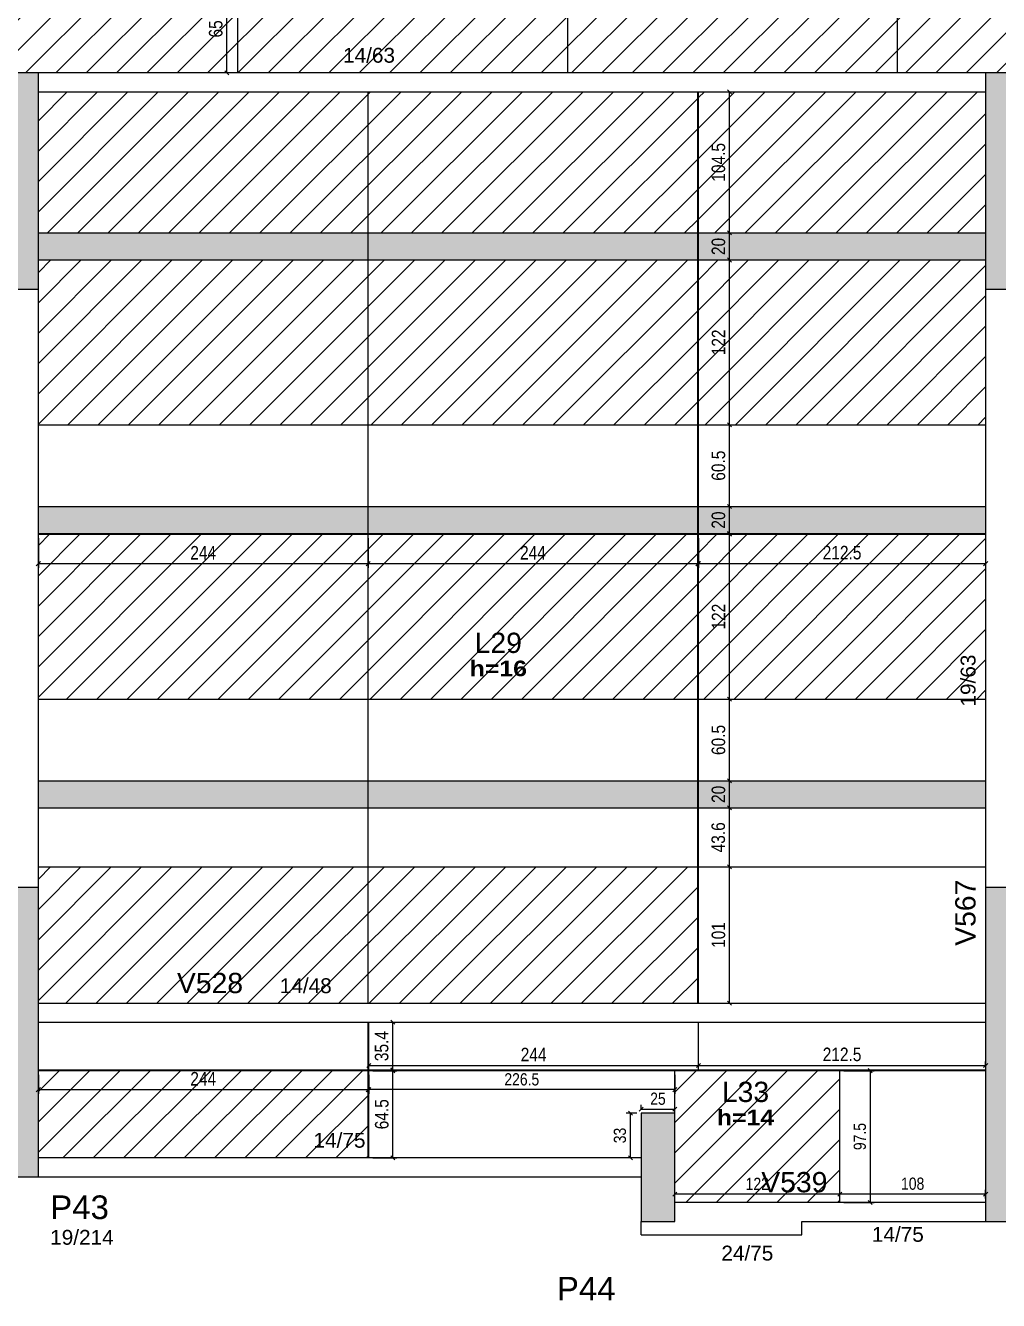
# Model space of a CAD drawing. Extents: x 4150 to 8661, y -614 to 3008.
# Drawn here: x 5490 to 6210, y 316 to 1260 of the extents above; entities that cross this region are included whole.
import ezdxf

# ---------------------------------------------------------------- set-up
doc = ezdxf.new("R2010")
doc.units = 0
doc.header["$PDMODE"] = 34
for name, color, linetype in [('COTA', 241, 'Continuous'), ('MTH-DIM-PILAR', 3, 'Continuous'), ('MTH-DIM-VIGA', 3, 'Continuous'), ('MTH-FACE-VIGA', 7, 'Continuous'), ('MTH-PILAR-SEGUE', 5, 'Continuous'), ('MTH-SOMBRA25', 253, 'Continuous'), ('MTH-TIT1-PILAR', 5, 'Continuous'), ('MTH-TIT1-VIGA', 5, 'Continuous'), ('MTH-TXT-NEGRITO', 5, 'Continuous'), ('Painéis', 200, 'Continuous')]:
    doc.layers.add(name, color=color, linetype=linetype)
doc.layers.add('Hachura', color=251, linetype='Continuous', lineweight=9)
doc.styles.add('COTA TECNICA', font='techl___.ttf', dxfattribs={"height": 10})
doc.styles.add('COTA TECNICA-50', font='techl___.ttf', dxfattribs={"height": 9})
doc.styles.add('TQS_ARIAL', font='arial.ttf')
doc.styles.add('TQS_ARIAL_BLACK', font='ariblk.ttf')
doc.dimstyles.new('COTA PAINEL-50', dxfattribs={"dimtxt": 9, "dimasz": 3, "dimexe": 3, "dimexo": 3, "dimgap": 3, "dimtad": 1, "dimdec": 1, "dimzin": 12, "dimdsep": 46, "dimtxsty": 'COTA TECNICA-50', "dimblk1": 'OBLIQUE', "dimblk2": 'OBLIQUE', "dimsah": 1, "dimcen": 0.9, "dimclrd": 4, "dimclre": 4, "dimclrt": 240, "dimadec": 1, "dimazin": 3, "dimtfac": 1, "dimtdec": 1, "dimtmove": 0, "dimatfit": 3, "dimfxl": 1, "dimtolj": 1, "dimtzin": 12, "dimarcsym": 0})
doc.dimstyles.new('PAINEL', dxfattribs={"dimtxt": 10, "dimasz": 3, "dimexe": 3, "dimexo": 3, "dimgap": 3, "dimtad": 1, "dimdec": 1, "dimzin": 12, "dimdsep": 46, "dimtxsty": 'COTA TECNICA', "dimblk1": 'OBLIQUE', "dimblk2": 'OBLIQUE', "dimsah": 1, "dimcen": 0.9, "dimclrd": 4, "dimclre": 4, "dimclrt": 240, "dimadec": 1, "dimazin": 3, "dimtfac": 1, "dimtdec": 1, "dimtmove": 0, "dimatfit": 3, "dimfxl": 1, "dimtolj": 1, "dimtzin": 12, "dimarcsym": 0})

# ---------------------------------------------------------------- blocks, each defined once
blk = doc.blocks.new('_Oblique')
at = {"color": 0, "linetype": 'ByBlock', "lineweight": -2}
blk.add_line((-0.5, -0.5), (0.5, 0.5), dxfattribs=at)
blk = doc.blocks.new('*D263')
at = {"layer": 'COTA', "color": 4, "lineweight": -2, "transparency": 16777216}
for p, q in [((5644.39, 1289.78), (5636.3, 1289.78)), ((5639.3, 1224.78), (5639.3, 1289.78)), ((5644.39, 1224.78), (5636.3, 1224.78))]:
    blk.add_line(p, q, dxfattribs=at)
at = {"layer": 'Defpoints', "color": 0, "transparency": 16777216}
for p in [(5639.3, 1289.78), (5647.39, 1289.78), (5647.39, 1224.78)]:
    blk.add_point(p, dxfattribs=at)
at = {"layer": 'COTA', "color": 4, "lineweight": -2, "transparency": 16777216, "xscale": 3, "yscale": 3, "zscale": 3}
for p, rotation in [((5639.3, 1289.78), 90), ((5639.3, 1224.78), 270)]:
    blk.add_blockref('_Oblique', p, dxfattribs=dict(at, rotation=rotation))
at = {"layer": 'COTA', "color": 240, "transparency": 16777216, "insert": (5631.19, 1257.28), "char_height": 10, "attachment_point": 5, "rotation": 90, "style": 'COTA TECNICA'}
blk.add_mtext('\\A1;65', dxfattribs=at)
blk = doc.blocks.new('*D358')
at = {"layer": 'COTA', "color": 4, "lineweight": -2, "transparency": 16777216}
for p, q in [((5499.89, 880.28), (5499.89, 858.53)), ((5743.89, 880.28), (5743.89, 858.53)), ((5499.89, 861.53), (5743.89, 861.53))]:
    blk.add_line(p, q, dxfattribs=at)
at = {"layer": 'Defpoints', "color": 0, "transparency": 16777216}
for p in [(5499.89, 883.28), (5743.89, 883.28), (5743.89, 861.53)]:
    blk.add_point(p, dxfattribs=at)
at = {"layer": 'COTA', "color": 4, "lineweight": -2, "transparency": 16777216, "xscale": 3, "yscale": 3, "zscale": 3, "rotation": 180}
blk.add_blockref('_Oblique', (5499.89, 861.53), dxfattribs=at)
at = {"layer": 'COTA', "color": 4, "lineweight": -2, "transparency": 16777216, "xscale": 3, "yscale": 3, "zscale": 3}
blk.add_blockref('_Oblique', (5743.89, 861.53), dxfattribs=at)
at = {"layer": 'COTA', "color": 240, "transparency": 16777216, "insert": (5621.89, 869.6), "char_height": 10, "attachment_point": 5, "style": 'COTA TECNICA'}
blk.add_mtext('\\A1;244', dxfattribs=at)
blk = doc.blocks.new('*D359')
at = {"layer": 'COTA', "color": 4, "lineweight": -2, "transparency": 16777216}
for p, q in [((5743.89, 880.28), (5743.89, 858.53)), ((5987.89, 880.28), (5987.89, 858.53)), ((5743.89, 861.53), (5987.89, 861.53))]:
    blk.add_line(p, q, dxfattribs=at)
at = {"layer": 'Defpoints', "color": 0, "transparency": 16777216}
for p in [(5743.89, 883.28), (5987.89, 883.28), (5987.89, 861.53)]:
    blk.add_point(p, dxfattribs=at)
at = {"layer": 'COTA', "color": 4, "lineweight": -2, "transparency": 16777216, "xscale": 3, "yscale": 3, "zscale": 3, "rotation": 180}
blk.add_blockref('_Oblique', (5743.89, 861.53), dxfattribs=at)
at = {"layer": 'COTA', "color": 4, "lineweight": -2, "transparency": 16777216, "xscale": 3, "yscale": 3, "zscale": 3}
blk.add_blockref('_Oblique', (5987.89, 861.53), dxfattribs=at)
at = {"layer": 'COTA', "color": 240, "transparency": 16777216, "insert": (5865.89, 869.6), "char_height": 10, "attachment_point": 5, "style": 'COTA TECNICA'}
blk.add_mtext('\\A1;244', dxfattribs=at)
blk = doc.blocks.new('*D360')
at = {"layer": 'COTA', "color": 4, "lineweight": -2, "transparency": 16777216}
for p, q in [((5988.39, 880.28), (5988.39, 858.53)), ((6200.89, 880.28), (6200.89, 858.53)), ((5988.39, 861.53), (6200.89, 861.53))]:
    blk.add_line(p, q, dxfattribs=at)
at = {"layer": 'Defpoints', "color": 0, "transparency": 16777216}
for p in [(5988.39, 883.28), (6200.89, 883.28), (6200.89, 861.53)]:
    blk.add_point(p, dxfattribs=at)
at = {"layer": 'COTA', "color": 4, "lineweight": -2, "transparency": 16777216, "xscale": 3, "yscale": 3, "zscale": 3, "rotation": 180}
blk.add_blockref('_Oblique', (5988.39, 861.53), dxfattribs=at)
at = {"layer": 'COTA', "color": 4, "lineweight": -2, "transparency": 16777216, "xscale": 3, "yscale": 3, "zscale": 3}
blk.add_blockref('_Oblique', (6200.89, 861.53), dxfattribs=at)
at = {"layer": 'COTA', "color": 240, "transparency": 16777216, "insert": (6094.64, 869.64), "char_height": 10, "attachment_point": 5, "style": 'COTA TECNICA'}
blk.add_mtext('\\A1;212.5', dxfattribs=at)
blk = doc.blocks.new('*D361')
at = {"layer": 'COTA', "color": 4, "lineweight": -2, "transparency": 16777216}
for p, q in [((5991.39, 637.18), (6014.29, 637.18)), ((6011.29, 536.18), (6011.29, 637.18)), ((5991.39, 536.18), (6014.29, 536.18))]:
    blk.add_line(p, q, dxfattribs=at)
at = {"layer": 'Defpoints', "color": 0, "transparency": 16777216}
for p in [(5988.39, 637.18), (6011.29, 637.18), (5988.39, 536.18)]:
    blk.add_point(p, dxfattribs=at)
at = {"layer": 'COTA', "color": 4, "lineweight": -2, "transparency": 16777216, "xscale": 3, "yscale": 3, "zscale": 3}
for p, rotation in [((6011.29, 637.18), 90), ((6011.29, 536.18), 270)]:
    blk.add_blockref('_Oblique', p, dxfattribs=dict(at, rotation=rotation))
at = {"layer": 'COTA', "color": 240, "transparency": 16777216, "insert": (6003.18, 586.68), "char_height": 10, "attachment_point": 5, "rotation": 90, "style": 'COTA TECNICA'}
blk.add_mtext('\\A1;101', dxfattribs=at)
blk = doc.blocks.new('*D362')
at = {"layer": 'COTA', "color": 4, "lineweight": -2, "transparency": 16777216}
for p, q in [((5991.39, 680.78), (6014.29, 680.78)), ((6011.29, 637.18), (6011.29, 680.78)), ((5991.39, 637.18), (6014.29, 637.18))]:
    blk.add_line(p, q, dxfattribs=at)
at = {"layer": 'Defpoints', "color": 0, "transparency": 16777216}
for p in [(5988.39, 680.78), (6011.29, 680.78), (5988.39, 637.18)]:
    blk.add_point(p, dxfattribs=at)
at = {"layer": 'COTA', "color": 4, "lineweight": -2, "transparency": 16777216, "xscale": 3, "yscale": 3, "zscale": 3}
for p, rotation in [((6011.29, 680.78), 90), ((6011.29, 637.18), 270)]:
    blk.add_blockref('_Oblique', p, dxfattribs=dict(at, rotation=rotation))
at = {"layer": 'COTA', "color": 240, "transparency": 16777216, "insert": (6003.07, 658.98), "char_height": 10, "attachment_point": 5, "rotation": 90, "style": 'COTA TECNICA'}
blk.add_mtext('\\A1;43.6', dxfattribs=at)
blk = doc.blocks.new('*D363')
at = {"layer": 'COTA', "color": 4, "lineweight": -2, "transparency": 16777216}
for p, q in [((5991.39, 700.78), (6014.29, 700.78)), ((6011.29, 680.78), (6011.29, 700.78)), ((5991.39, 680.78), (6014.29, 680.78))]:
    blk.add_line(p, q, dxfattribs=at)
at = {"layer": 'Defpoints', "color": 0, "transparency": 16777216}
for p in [(5988.39, 700.78), (6011.29, 700.78), (5988.39, 680.78)]:
    blk.add_point(p, dxfattribs=at)
at = {"layer": 'COTA', "color": 4, "lineweight": -2, "transparency": 16777216, "xscale": 3, "yscale": 3, "zscale": 3}
for p, rotation in [((6011.29, 700.78), 90), ((6011.29, 680.78), 270)]:
    blk.add_blockref('_Oblique', p, dxfattribs=dict(at, rotation=rotation))
at = {"layer": 'COTA', "color": 240, "transparency": 16777216, "insert": (6003.18, 690.78), "char_height": 10, "attachment_point": 5, "rotation": 90, "style": 'COTA TECNICA'}
blk.add_mtext('\\A1;20', dxfattribs=at)
blk = doc.blocks.new('*D364')
at = {"layer": 'COTA', "color": 4, "lineweight": -2, "transparency": 16777216}
for p, q in [((5991.39, 761.28), (6014.29, 761.28)), ((6011.29, 700.78), (6011.29, 761.28)), ((5991.39, 700.78), (6014.29, 700.78))]:
    blk.add_line(p, q, dxfattribs=at)
at = {"layer": 'Defpoints', "color": 0, "transparency": 16777216}
for p in [(5988.39, 761.28), (6011.29, 761.28), (5988.39, 700.78)]:
    blk.add_point(p, dxfattribs=at)
at = {"layer": 'COTA', "color": 4, "lineweight": -2, "transparency": 16777216, "xscale": 3, "yscale": 3, "zscale": 3}
for p, rotation in [((6011.29, 761.28), 90), ((6011.29, 700.78), 270)]:
    blk.add_blockref('_Oblique', p, dxfattribs=dict(at, rotation=rotation))
at = {"layer": 'COTA', "color": 240, "transparency": 16777216, "insert": (6003.18, 731.03), "char_height": 10, "attachment_point": 5, "rotation": 90, "style": 'COTA TECNICA'}
blk.add_mtext('\\A1;60.5', dxfattribs=at)
blk = doc.blocks.new('*D365')
at = {"layer": 'COTA', "color": 4, "lineweight": -2, "transparency": 16777216}
for p, q in [((5991.39, 883.28), (6014.29, 883.28)), ((6011.29, 761.28), (6011.29, 883.28)), ((5991.39, 761.28), (6014.29, 761.28))]:
    blk.add_line(p, q, dxfattribs=at)
at = {"layer": 'Defpoints', "color": 0, "transparency": 16777216}
for p in [(5988.39, 883.28), (6011.29, 883.28), (5988.39, 761.28)]:
    blk.add_point(p, dxfattribs=at)
at = {"layer": 'COTA', "color": 4, "lineweight": -2, "transparency": 16777216, "xscale": 3, "yscale": 3, "zscale": 3}
for p, rotation in [((6011.29, 883.28), 90), ((6011.29, 761.28), 270)]:
    blk.add_blockref('_Oblique', p, dxfattribs=dict(at, rotation=rotation))
at = {"layer": 'COTA', "color": 240, "transparency": 16777216, "insert": (6003.23, 822.28), "char_height": 10, "attachment_point": 5, "rotation": 90, "style": 'COTA TECNICA'}
blk.add_mtext('\\A1;122', dxfattribs=at)
blk = doc.blocks.new('*D366')
at = {"layer": 'COTA', "color": 4, "lineweight": -2, "transparency": 16777216}
for p, q in [((5991.39, 903.78), (6014.29, 903.78)), ((6011.29, 883.78), (6011.29, 903.78)), ((5991.39, 883.78), (6014.29, 883.78))]:
    blk.add_line(p, q, dxfattribs=at)
at = {"layer": 'Defpoints', "color": 0, "transparency": 16777216}
for p in [(5988.39, 903.78), (6011.29, 903.78), (5988.39, 883.78)]:
    blk.add_point(p, dxfattribs=at)
at = {"layer": 'COTA', "color": 4, "lineweight": -2, "transparency": 16777216, "xscale": 3, "yscale": 3, "zscale": 3}
for p, rotation in [((6011.29, 903.78), 90), ((6011.29, 883.78), 270)]:
    blk.add_blockref('_Oblique', p, dxfattribs=dict(at, rotation=rotation))
at = {"layer": 'COTA', "color": 240, "transparency": 16777216, "insert": (6003.18, 893.78), "char_height": 10, "attachment_point": 5, "rotation": 90, "style": 'COTA TECNICA'}
blk.add_mtext('\\A1;20', dxfattribs=at)
blk = doc.blocks.new('*D367')
at = {"layer": 'COTA', "color": 4, "lineweight": -2, "transparency": 16777216}
for p, q in [((6011.29, 903.78), (6011.29, 964.28)), ((5991.39, 903.78), (6014.29, 903.78))]:
    blk.add_line(p, q, dxfattribs=at)
at = {"layer": 'Defpoints', "color": 0, "transparency": 16777216}
for p in [(6011.29, 964.28), (6011.29, 964.28), (5988.39, 903.78)]:
    blk.add_point(p, dxfattribs=at)
at = {"layer": 'COTA', "color": 4, "lineweight": -2, "transparency": 16777216, "xscale": 3, "yscale": 3, "zscale": 3}
for p, rotation in [((6011.29, 964.28), 90), ((6011.29, 903.78), 270)]:
    blk.add_blockref('_Oblique', p, dxfattribs=dict(at, rotation=rotation))
at = {"layer": 'COTA', "color": 240, "transparency": 16777216, "insert": (6003.18, 934.03), "char_height": 10, "attachment_point": 5, "rotation": 90, "style": 'COTA TECNICA'}
blk.add_mtext('\\A1;60.5', dxfattribs=at)
blk = doc.blocks.new('*D368')
at = {"layer": 'COTA', "color": 4, "lineweight": -2, "transparency": 16777216}
blk.add_line((6011.29, 964.28), (6011.29, 1086.28), dxfattribs=at)
at = {"layer": 'Defpoints', "color": 0, "transparency": 16777216}
for p in [(6011.29, 1086.28), (6011.29, 1086.28), (6011.29, 964.28)]:
    blk.add_point(p, dxfattribs=at)
at = {"layer": 'COTA', "color": 4, "lineweight": -2, "transparency": 16777216, "xscale": 3, "yscale": 3, "zscale": 3}
for p, rotation in [((6011.29, 1086.28), 90), ((6011.29, 964.28), 270)]:
    blk.add_blockref('_Oblique', p, dxfattribs=dict(at, rotation=rotation))
at = {"layer": 'COTA', "color": 240, "transparency": 16777216, "insert": (6003.23, 1025.28), "char_height": 10, "attachment_point": 5, "rotation": 90, "style": 'COTA TECNICA'}
blk.add_mtext('\\A1;122', dxfattribs=at)
blk = doc.blocks.new('*D369')
at = {"layer": 'COTA', "color": 4, "lineweight": -2, "transparency": 16777216}
blk.add_line((6011.29, 1086.28), (6011.29, 1106.28), dxfattribs=at)
at = {"layer": 'Defpoints', "color": 0, "transparency": 16777216}
for p in [(6011.29, 1106.28), (6011.29, 1106.28), (6011.29, 1086.28)]:
    blk.add_point(p, dxfattribs=at)
at = {"layer": 'COTA', "color": 4, "lineweight": -2, "transparency": 16777216, "xscale": 3, "yscale": 3, "zscale": 3}
for p, rotation in [((6011.29, 1106.28), 90), ((6011.29, 1086.28), 270)]:
    blk.add_blockref('_Oblique', p, dxfattribs=dict(at, rotation=rotation))
at = {"layer": 'COTA', "color": 240, "transparency": 16777216, "insert": (6003.18, 1096.28), "char_height": 10, "attachment_point": 5, "rotation": 90, "style": 'COTA TECNICA'}
blk.add_mtext('\\A1;20', dxfattribs=at)
blk = doc.blocks.new('*D370')
at = {"layer": 'COTA', "color": 4, "lineweight": -2, "transparency": 16777216}
blk.add_line((6011.29, 1106.28), (6011.29, 1210.78), dxfattribs=at)
at = {"layer": 'Defpoints', "color": 0, "transparency": 16777216}
for p in [(6011.29, 1210.78), (6011.29, 1210.78), (6011.29, 1106.28)]:
    blk.add_point(p, dxfattribs=at)
at = {"layer": 'COTA', "color": 4, "lineweight": -2, "transparency": 16777216, "xscale": 3, "yscale": 3, "zscale": 3}
for p, rotation in [((6011.29, 1210.78), 90), ((6011.29, 1106.28), 270)]:
    blk.add_blockref('_Oblique', p, dxfattribs=dict(at, rotation=rotation))
at = {"layer": 'COTA', "color": 240, "transparency": 16777216, "insert": (6003.18, 1158.53), "char_height": 10, "attachment_point": 5, "rotation": 90, "style": 'COTA TECNICA'}
blk.add_mtext('\\A1;104.5', dxfattribs=at)
blk = doc.blocks.new('*D372')
at = {"layer": 'COTA', "color": 4, "lineweight": -2, "transparency": 16777216}
for p, q in [((5942.89, 454.78), (5934.98, 454.78)), ((5937.98, 421.78), (5937.98, 454.78)), ((5942.89, 421.78), (5934.98, 421.78))]:
    blk.add_line(p, q, dxfattribs=at)
at = {"layer": 'Defpoints', "color": 0, "transparency": 16777216}
for p in [(5937.98, 454.78), (5945.89, 454.78), (5945.89, 421.78)]:
    blk.add_point(p, dxfattribs=at)
at = {"layer": 'COTA', "color": 4, "lineweight": -2, "transparency": 16777216, "xscale": 3, "yscale": 3, "zscale": 3}
for p, rotation in [((5937.98, 454.78), 90), ((5937.98, 421.78), 270)]:
    blk.add_blockref('_Oblique', p, dxfattribs=dict(at, rotation=rotation))
at = {"layer": 'COTA', "color": 240, "transparency": 16777216, "insert": (5930.29, 438.28), "char_height": 9, "attachment_point": 5, "rotation": 90, "style": 'COTA TECNICA-50'}
blk.add_mtext('\\A1;33', dxfattribs=at)
blk = doc.blocks.new('*D373')
at = {"layer": 'COTA', "color": 4, "lineweight": -2, "transparency": 16777216}
for p, q in [((5945.89, 457.78), (5945.89, 460.89)), ((5945.89, 457.89), (5970.89, 457.89)), ((5970.89, 457.78), (5970.89, 460.89))]:
    blk.add_line(p, q, dxfattribs=at)
at = {"layer": 'Defpoints', "color": 0, "transparency": 16777216}
for p in [(5945.89, 454.78), (5970.89, 457.89), (5970.89, 454.78)]:
    blk.add_point(p, dxfattribs=at)
at = {"layer": 'COTA', "color": 4, "lineweight": -2, "transparency": 16777216, "xscale": 3, "yscale": 3, "zscale": 3, "rotation": 180}
blk.add_blockref('_Oblique', (5945.89, 457.89), dxfattribs=at)
at = {"layer": 'COTA', "color": 4, "lineweight": -2, "transparency": 16777216, "xscale": 3, "yscale": 3, "zscale": 3}
blk.add_blockref('_Oblique', (5970.89, 457.89), dxfattribs=at)
at = {"layer": 'COTA', "color": 240, "transparency": 16777216, "insert": (5958.39, 465.49), "char_height": 9, "attachment_point": 5, "style": 'COTA TECNICA-50'}
blk.add_mtext('\\A1;25', dxfattribs=at)
blk = doc.blocks.new('*D374')
at = {"layer": 'COTA', "color": 4, "lineweight": -2, "transparency": 16777216}
for p, q in [((6092.89, 391.78), (6092.89, 397.98)), ((6200.89, 391.78), (6200.89, 397.98)), ((6200.89, 394.98), (6092.89, 394.98))]:
    blk.add_line(p, q, dxfattribs=at)
at = {"layer": 'Defpoints', "color": 0, "transparency": 16777216}
for p in [(6092.89, 394.98), (6092.89, 388.78), (6200.89, 388.78)]:
    blk.add_point(p, dxfattribs=at)
at = {"layer": 'COTA', "color": 4, "lineweight": -2, "transparency": 16777216, "xscale": 3, "yscale": 3, "zscale": 3, "rotation": 180}
blk.add_blockref('_Oblique', (6092.89, 394.98), dxfattribs=at)
at = {"layer": 'COTA', "color": 4, "lineweight": -2, "transparency": 16777216, "xscale": 3, "yscale": 3, "zscale": 3}
blk.add_blockref('_Oblique', (6200.89, 394.98), dxfattribs=at)
at = {"layer": 'COTA', "color": 240, "transparency": 16777216, "insert": (6146.89, 402.59), "char_height": 9, "attachment_point": 5, "style": 'COTA TECNICA-50'}
blk.add_mtext('\\A1;108', dxfattribs=at)
blk = doc.blocks.new('*D375')
at = {"layer": 'COTA', "color": 4, "lineweight": -2, "transparency": 16777216}
for p, q in [((5970.89, 391.78), (5970.89, 397.98)), ((6092.89, 391.78), (6092.89, 397.98)), ((6092.89, 394.98), (5970.89, 394.98))]:
    blk.add_line(p, q, dxfattribs=at)
at = {"layer": 'Defpoints', "color": 0, "transparency": 16777216}
for p in [(5970.89, 394.98), (5970.89, 388.78), (6092.89, 388.78)]:
    blk.add_point(p, dxfattribs=at)
at = {"layer": 'COTA', "color": 4, "lineweight": -2, "transparency": 16777216, "xscale": 3, "yscale": 3, "zscale": 3, "rotation": 180}
blk.add_blockref('_Oblique', (5970.89, 394.98), dxfattribs=at)
at = {"layer": 'COTA', "color": 4, "lineweight": -2, "transparency": 16777216, "xscale": 3, "yscale": 3, "zscale": 3}
blk.add_blockref('_Oblique', (6092.89, 394.98), dxfattribs=at)
at = {"layer": 'COTA', "color": 240, "transparency": 16777216, "insert": (6031.89, 402.53), "char_height": 9, "attachment_point": 5, "style": 'COTA TECNICA-50'}
blk.add_mtext('\\A1;122', dxfattribs=at)
blk = doc.blocks.new('*D376')
at = {"layer": 'COTA', "color": 4, "lineweight": -2, "transparency": 16777216}
for p, q in [((6095.89, 486.28), (6118.44, 486.28)), ((6115.44, 486.28), (6115.44, 388.78)), ((6095.89, 388.78), (6118.44, 388.78))]:
    blk.add_line(p, q, dxfattribs=at)
at = {"layer": 'Defpoints', "color": 0, "transparency": 16777216}
for p in [(6092.89, 486.28), (6092.89, 388.78), (6115.44, 388.78)]:
    blk.add_point(p, dxfattribs=at)
at = {"layer": 'COTA', "color": 4, "lineweight": -2, "transparency": 16777216, "xscale": 3, "yscale": 3, "zscale": 3}
for p, rotation in [((6115.44, 486.28), 90), ((6115.44, 388.78), 270)]:
    blk.add_blockref('_Oblique', p, dxfattribs=dict(at, rotation=rotation))
at = {"layer": 'COTA', "color": 240, "transparency": 16777216, "insert": (6107.81, 437.53), "char_height": 9, "attachment_point": 5, "rotation": 90, "style": 'COTA TECNICA-50'}
blk.add_mtext('\\A1;97.5', dxfattribs=at)
blk = doc.blocks.new('*D377')
at = {"layer": 'COTA', "color": 4, "lineweight": -2, "transparency": 16777216}
for p, q in [((5744.39, 483.28), (5744.39, 469.24)), ((5970.89, 483.28), (5970.89, 469.24)), ((5970.89, 472.24), (5744.39, 472.24))]:
    blk.add_line(p, q, dxfattribs=at)
at = {"layer": 'Defpoints', "color": 0, "transparency": 16777216}
for p in [(5744.39, 486.28), (5970.89, 486.28), (5744.39, 472.24)]:
    blk.add_point(p, dxfattribs=at)
at = {"layer": 'COTA', "color": 4, "lineweight": -2, "transparency": 16777216, "xscale": 3, "yscale": 3, "zscale": 3, "rotation": 180}
blk.add_blockref('_Oblique', (5744.39, 472.24), dxfattribs=at)
at = {"layer": 'COTA', "color": 4, "lineweight": -2, "transparency": 16777216, "xscale": 3, "yscale": 3, "zscale": 3}
blk.add_blockref('_Oblique', (5970.89, 472.24), dxfattribs=at)
at = {"layer": 'COTA', "color": 240, "transparency": 16777216, "insert": (5857.64, 479.83), "char_height": 9, "attachment_point": 5, "style": 'COTA TECNICA-50'}
blk.add_mtext('\\A1;226.5', dxfattribs=at)
blk = doc.blocks.new('*D379')
at = {"layer": 'COTA', "color": 4, "lineweight": -2, "transparency": 16777216}
for p, q in [((5499.89, 483.28), (5499.89, 469.24)), ((5743.89, 483.28), (5743.89, 469.24)), ((5499.89, 472.24), (5743.89, 472.24))]:
    blk.add_line(p, q, dxfattribs=at)
at = {"layer": 'Defpoints', "color": 0, "transparency": 16777216}
for p in [(5499.89, 486.28), (5743.89, 486.28), (5743.89, 472.24)]:
    blk.add_point(p, dxfattribs=at)
at = {"layer": 'COTA', "color": 4, "lineweight": -2, "transparency": 16777216, "xscale": 3, "yscale": 3, "zscale": 3, "rotation": 180}
blk.add_blockref('_Oblique', (5499.89, 472.24), dxfattribs=at)
at = {"layer": 'COTA', "color": 4, "lineweight": -2, "transparency": 16777216, "xscale": 3, "yscale": 3, "zscale": 3}
blk.add_blockref('_Oblique', (5743.89, 472.24), dxfattribs=at)
at = {"layer": 'COTA', "color": 240, "transparency": 16777216, "insert": (5621.89, 480.31), "char_height": 10, "attachment_point": 5, "style": 'COTA TECNICA'}
blk.add_mtext('\\A1;244', dxfattribs=at)
blk = doc.blocks.new('*D380')
at = {"layer": 'COTA', "color": 4, "lineweight": -2, "transparency": 16777216}
for p, q in [((5747.39, 486.28), (5765.18, 486.28)), ((5762.18, 421.78), (5762.18, 486.28)), ((5747.39, 421.78), (5765.18, 421.78))]:
    blk.add_line(p, q, dxfattribs=at)
at = {"layer": 'Defpoints', "color": 0, "transparency": 16777216}
for p in [(5744.39, 486.28), (5762.18, 486.28), (5744.39, 421.78)]:
    blk.add_point(p, dxfattribs=at)
at = {"layer": 'COTA', "color": 4, "lineweight": -2, "transparency": 16777216, "xscale": 3, "yscale": 3, "zscale": 3}
for p, rotation in [((5762.18, 486.28), 90), ((5762.18, 421.78), 270)]:
    blk.add_blockref('_Oblique', p, dxfattribs=dict(at, rotation=rotation))
at = {"layer": 'COTA', "color": 240, "transparency": 16777216, "insert": (5754.07, 454.03), "char_height": 10, "attachment_point": 5, "rotation": 90, "style": 'COTA TECNICA'}
blk.add_mtext('\\A1;64.5', dxfattribs=at)
blk = doc.blocks.new('*D381')
at = {"layer": 'COTA', "color": 4, "lineweight": -2, "transparency": 16777216}
for p, q in [((5747.39, 522.18), (5765.18, 522.18)), ((5762.18, 486.78), (5762.18, 522.18)), ((5747.39, 486.78), (5765.18, 486.78))]:
    blk.add_line(p, q, dxfattribs=at)
at = {"layer": 'Defpoints', "color": 0, "transparency": 16777216}
for p in [(5744.39, 522.18), (5762.18, 522.18), (5744.39, 486.78)]:
    blk.add_point(p, dxfattribs=at)
at = {"layer": 'COTA', "color": 4, "lineweight": -2, "transparency": 16777216, "xscale": 3, "yscale": 3, "zscale": 3}
for p, rotation in [((5762.18, 522.18), 90), ((5762.18, 486.78), 270)]:
    blk.add_blockref('_Oblique', p, dxfattribs=dict(at, rotation=rotation))
at = {"layer": 'COTA', "color": 240, "transparency": 16777216, "insert": (5753.96, 504.48), "char_height": 10, "attachment_point": 5, "rotation": 90, "style": 'COTA TECNICA'}
blk.add_mtext('\\A1;35.4', dxfattribs=at)
blk = doc.blocks.new('*D382')
at = {"layer": 'COTA', "color": 4, "lineweight": -2, "transparency": 16777216}
for p, q in [((5744.39, 489.78), (5744.39, 493.17)), ((5988.39, 489.78), (5988.39, 493.17)), ((5744.39, 490.17), (5988.39, 490.17))]:
    blk.add_line(p, q, dxfattribs=at)
at = {"layer": 'Defpoints', "color": 0, "transparency": 16777216}
for p in [(5744.39, 486.78), (5988.39, 490.17), (5988.39, 486.78)]:
    blk.add_point(p, dxfattribs=at)
at = {"layer": 'COTA', "color": 4, "lineweight": -2, "transparency": 16777216, "xscale": 3, "yscale": 3, "zscale": 3, "rotation": 180}
blk.add_blockref('_Oblique', (5744.39, 490.17), dxfattribs=at)
at = {"layer": 'COTA', "color": 4, "lineweight": -2, "transparency": 16777216, "xscale": 3, "yscale": 3, "zscale": 3}
blk.add_blockref('_Oblique', (5988.39, 490.17), dxfattribs=at)
at = {"layer": 'COTA', "color": 240, "transparency": 16777216, "insert": (5866.39, 498.24), "char_height": 10, "attachment_point": 5, "style": 'COTA TECNICA'}
blk.add_mtext('\\A1;244', dxfattribs=at)
blk = doc.blocks.new('*D383')
at = {"layer": 'COTA', "color": 4, "lineweight": -2, "transparency": 16777216}
for p, q in [((5988.39, 489.78), (5988.39, 493.17)), ((6200.89, 489.78), (6200.89, 493.17)), ((5988.39, 490.17), (6200.89, 490.17))]:
    blk.add_line(p, q, dxfattribs=at)
at = {"layer": 'Defpoints', "color": 0, "transparency": 16777216}
for p in [(5988.39, 486.78), (6200.89, 490.17), (6200.89, 486.78)]:
    blk.add_point(p, dxfattribs=at)
at = {"layer": 'COTA', "color": 4, "lineweight": -2, "transparency": 16777216, "xscale": 3, "yscale": 3, "zscale": 3, "rotation": 180}
blk.add_blockref('_Oblique', (5988.39, 490.17), dxfattribs=at)
at = {"layer": 'COTA', "color": 4, "lineweight": -2, "transparency": 16777216, "xscale": 3, "yscale": 3, "zscale": 3}
blk.add_blockref('_Oblique', (6200.89, 490.17), dxfattribs=at)
at = {"layer": 'COTA', "color": 240, "transparency": 16777216, "insert": (6094.64, 498.28), "char_height": 10, "attachment_point": 5, "style": 'COTA TECNICA'}
blk.add_mtext('\\A1;212.5', dxfattribs=at)

msp = doc.modelspace()

# ---------------------------------------------------------------- hatches: boundary and pattern name
at = {"layer": 'Hachura', "linetype": 'ByBlock'}
h = msp.add_hatch(dxfattribs=at)
h.set_pattern_fill('ANSI31', color=256, scale=5)
h.paths.add_polyline_path([(5158.89, 1290.28), (5158.89, 1350.78), (5030.89, 1350.78), (5011.89, 1350.78), (5011.89, 1290.28)])
h.paths.add_polyline_path([(5402.89, 1290.28), (5402.89, 1350.78), (5158.89, 1350.78), (5158.89, 1290.28)])
h.paths.add_polyline_path([(5647.39, 1290.28), (5647.39, 1350.78), (5499.89, 1350.78), (5480.89, 1350.78), (5403.39, 1350.78), (5403.39, 1290.28)])
h.paths.add_polyline_path([(5403.39, 1289.78), (5403.39, 1224.78), (5480.89, 1224.78), (5499.89, 1224.78), (5647.39, 1224.78), (5647.39, 1289.78)])
h.paths.add_polyline_path([(5647.39, 1289.78), (5647.39, 1224.78), (5891.39, 1224.78), (5891.39, 1289.78)])
h.paths.add_polyline_path([(5891.39, 1290.28), (5891.39, 1350.78), (5647.39, 1350.78), (5647.39, 1290.28)])
h.paths.add_polyline_path([(5891.39, 1350.78), (5891.39, 1290.28), (6135.39, 1290.28), (6135.39, 1350.78)])
h.paths.add_polyline_path([(5891.39, 1289.78), (5891.39, 1224.78), (6135.39, 1224.78), (6135.39, 1289.78)])
h.paths.add_polyline_path([(6135.39, 1224.78), (6200.89, 1224.78), (6219.89, 1224.78), (6379.39, 1224.78), (6379.39, 1278.28), (6379.39, 1289.78), (6135.39, 1289.78)])
h.paths.add_polyline_path([(6379.39, 1290.28), (6379.39, 1297.28), (6379.39, 1350.78), (6219.89, 1350.78), (6200.89, 1350.78), (6135.39, 1350.78), (6135.39, 1290.28)])
h = msp.add_hatch(dxfattribs=at)
h.set_pattern_fill('ANSI31', color=256, scale=5)
h.paths.add_polyline_path([(5499.89, 1210.78), (5499.89, 1106.28), (5743.89, 1106.28), (5743.89, 1210.78)])
h.paths.add_polyline_path([(5987.89, 1106.28), (5987.89, 1210.78), (5743.89, 1210.78), (5743.89, 1106.28)])
h.paths.add_polyline_path([(5988.39, 1210.78), (5988.39, 1106.28), (6200.89, 1106.28), (6200.89, 1210.78)])
h.paths.add_polyline_path([(5743.89, 964.28), (5743.89, 1086.28), (5499.89, 1086.28), (5499.89, 1064.78), (5499.89, 964.28)])
h.paths.add_polyline_path([(5743.89, 1086.28), (5743.89, 964.28), (5987.89, 964.28), (5987.89, 1086.28)])
h.paths.add_polyline_path([(6200.89, 964.28), (6200.89, 1064.78), (6200.89, 1086.28), (5988.39, 1086.28), (5988.39, 964.28)])
h.paths.add_polyline_path([(5499.89, 883.28), (5499.89, 761.28), (5743.89, 761.28), (5743.89, 883.28)])
h.paths.add_polyline_path([(5743.89, 883.28), (5743.89, 761.28), (5987.89, 761.28), (5987.89, 883.28)])
h.paths.add_polyline_path([(5988.39, 761.28), (6200.89, 761.28), (6200.89, 883.28), (5988.39, 883.28)])
h.paths.add_polyline_path([(5499.89, 637.18), (5499.89, 621.78), (5499.89, 536.18), (5743.89, 536.18), (5743.89, 637.18)])
h.paths.add_polyline_path([(5743.89, 637.18), (5743.89, 536.18), (5987.89, 536.18), (5987.89, 637.18)])
at = {"layer": 'Hachura'}
h = msp.add_hatch(color=256, dxfattribs=at)
h.dxf.hatch_style = 1
h.paths.add_polyline_path([(5743.89, 1086.28), (5743.89, 1106.28), (5499.89, 1106.28), (5499.89, 1086.28)])
h.paths.add_polyline_path([(5987.89, 1086.28), (5987.89, 1106.28), (5743.89, 1106.28), (5743.89, 1086.28)])
h.paths.add_polyline_path([(5987.89, 1106.28), (5987.89, 1086.28), (6200.89, 1086.28), (6200.89, 1106.28)])
h.paths.add_polyline_path([(6200.89, 883.78), (6200.89, 903.78), (5987.89, 903.78), (5987.89, 883.78)])
h.paths.add_polyline_path([(5987.89, 883.78), (5987.89, 903.78), (5743.89, 903.78), (5743.89, 883.78)])
h.paths.add_polyline_path([(5743.89, 883.78), (5743.89, 903.78), (5499.89, 903.78), (5499.89, 883.78)])
h.paths.add_polyline_path([(5743.89, 680.78), (5743.89, 700.78), (5499.89, 700.78), (5499.89, 680.78)])
h.paths.add_polyline_path([(5743.89, 700.78), (5743.89, 680.78), (5987.89, 680.78), (5987.89, 700.78)])
h.paths.add_polyline_path([(6200.89, 680.78), (6200.89, 700.78), (5987.89, 700.78), (5987.89, 680.78)])
at = {"layer": 'Hachura', "linetype": 'ByBlock'}
h = msp.add_hatch(dxfattribs=at)
h.set_pattern_fill('ANSI31', color=256, scale=5)
h.paths.add_polyline_path([(5743.89, 421.78), (5743.89, 486.28), (5499.89, 486.28), (5499.89, 421.78)])
h.paths.add_polyline_path([(6092.89, 388.78), (6092.89, 486.28), (5970.89, 486.28), (5970.89, 454.78), (5970.89, 388.78)])

# ---------------------------------------------------------------- linework, layer by layer
at = {"layer": 'MTH-FACE-VIGA', "linetype": 'Continuous'}
for p, q in [((6200.89, 1224.78), (5499.89, 1224.78)), ((5499.89, 1210.78), (6200.89, 1210.78)), ((5499.89, 621.78), (5499.89, 1064.78)), ((6200.89, 1064.78), (6200.89, 621.78)), ((5499.89, 536.18), (6200.89, 536.18)), ((5499.89, 522.18), (6200.89, 522.18)), ((5945.89, 421.78), (5499.89, 421.78)), ((5499.89, 407.78), (5945.89, 407.78)), ((6200.89, 388.78), (5970.89, 388.78)), ((5945.89, 364.78), (5945.89, 374.78)), ((6064.89, 374.78), (6200.89, 374.78)), ((6064.89, 364.78), (6064.89, 374.78)), ((5945.89, 364.78), (6064.89, 364.78))]:
    msp.add_line(p, q, dxfattribs=at)
at = {"layer": 'MTH-PILAR-SEGUE', "linetype": 'Continuous'}
for points in [[(5480.89, 1064.78), (5499.89, 1064.78), (5499.89, 1224.78), (5480.89, 1224.78), (5480.89, 1064.78)], [(6200.89, 1064.78), (6219.89, 1064.78), (6219.89, 1224.78), (6200.89, 1224.78), (6200.89, 1064.78)], [(5480.89, 407.78), (5499.89, 407.78), (5499.89, 621.78), (5480.89, 621.78), (5480.89, 407.78)], [(6200.89, 374.78), (6219.89, 374.78), (6219.89, 621.78), (6200.89, 621.78), (6200.89, 374.78)], [(5945.89, 374.78), (5970.89, 374.78), (5970.89, 454.78), (5945.89, 454.78), (5945.89, 374.78)]]:
    msp.add_lwpolyline(points, dxfattribs=at)
at = {"layer": 'MTH-SOMBRA25', "linetype": 'Continuous'}
for points in [[(5480.89, 1064.78), (5499.89, 1064.78), (5499.89, 1224.78)], [(5480.89, 1064.78), (5499.89, 1224.78), (5480.89, 1224.78)], [(6200.89, 1064.78), (6219.89, 1064.78), (6219.89, 1224.78)], [(6200.89, 1064.78), (6219.89, 1224.78), (6200.89, 1224.78)], [(6200.89, 1064.78), (6200.89, 1224.78), (6200.89, 1064.78)], [(5480.89, 407.78), (5499.89, 407.78), (5499.89, 621.78)], [(5480.89, 407.78), (5499.89, 621.78), (5480.89, 621.78)], [(6200.89, 374.78), (6219.89, 374.78), (6219.89, 621.78)], [(6200.89, 374.78), (6219.89, 621.78), (6200.89, 621.78)], [(6200.89, 374.78), (6200.89, 621.78), (6200.89, 374.78)], [(5945.89, 374.78), (5970.89, 374.78), (5970.89, 454.78)], [(5945.89, 374.78), (5970.89, 454.78), (5945.89, 454.78)], [(5945.89, 374.78), (5945.89, 454.78), (5945.89, 374.78)]]:
    msp.add_solid(points, dxfattribs=at)
at = {"layer": 'Painéis'}
for p, q in [((5647.39, 1350.78), (5647.39, 1224.78)), ((5891.39, 1350.78), (5891.39, 1224.78)), ((6135.39, 1350.78), (6135.39, 1224.78)), ((5743.89, 536.18), (5743.89, 1210.78)), ((5987.89, 536.18), (5987.89, 1210.78)), ((5988.39, 536.18), (5988.39, 1210.78)), ((5499.89, 1106.28), (6200.89, 1106.28)), ((5499.89, 1086.28), (6200.89, 1086.28)), ((5499.89, 964.28), (6200.89, 964.28)), ((5499.89, 903.78), (6200.89, 903.78)), ((5499.89, 883.78), (6200.89, 883.78)), ((5499.89, 883.28), (6200.89, 883.28)), ((5499.89, 761.28), (6200.89, 761.28)), ((5499.89, 700.78), (6200.89, 700.78)), ((5499.89, 680.78), (6200.89, 680.78)), ((5499.89, 637.18), (6200.89, 637.18)), ((5743.89, 421.78), (5743.89, 522.18)), ((5744.39, 421.78), (5744.39, 522.18)), ((5988.39, 486.28), (5988.39, 522.18)), ((6200.89, 486.78), (5499.89, 486.78)), ((6200.89, 486.28), (5499.89, 486.28)), ((5970.89, 454.78), (5970.89, 486.28)), ((6092.89, 388.78), (6092.89, 486.28))]:
    msp.add_line(p, q, dxfattribs=at)

# ---------------------------------------------------------------- texts
at = {"layer": 'MTH-DIM-PILAR', "linetype": 'Continuous', "style": 'TQS_ARIAL'}
msp.add_text('19/214', height=11, dxfattribs=at).set_placement((5508.64, 357.45))
at = {"layer": 'MTH-DIM-VIGA', "linetype": 'Continuous', "style": 'TQS_ARIAL'}
for s, p in [('14/63', (5725.39, 1232.28)), ('14/48', (5678.55, 543.68)), ('14/75', (5703.5, 429.28)), ('14/75', (6116.67, 359.63)), ('24/75', (6005.32, 345.78))]:
    msp.add_text(s, height=11, dxfattribs=at).set_placement(p)
msp.add_text('19/63', height=11, rotation=90, dxfattribs=at).set_placement((6193.39, 755.77))
at = {"layer": 'MTH-TIT1-PILAR', "linetype": 'Continuous', "style": 'TQS_ARIAL'}
for s, p in [('P43', (5508.64, 376.45)), ('P44', (5883.58, 316.2))]:
    msp.add_text(s, height=17.5, dxfattribs=at).set_placement(p)
at = {"layer": 'MTH-TIT1-VIGA', "linetype": 'Continuous', "style": 'TQS_ARIAL'}
for s, p in [('L29', (5822.77, 795.43)), ('V528', (5602.47, 543.68)), ('L33', (6005.71, 463.1)), ('V539', (6034.89, 396.28))]:
    msp.add_text(s, height=15, dxfattribs=at).set_placement(p)
msp.add_text('V567', height=15, rotation=90, dxfattribs=at).set_placement((6193.39, 578.71))
at = {"layer": 'MTH-TXT-NEGRITO', "color": 3, "linetype": 'Continuous', "style": 'TQS_ARIAL_BLACK'}
for s, p in [('h=16', (5819.06, 778.25)), ('h=14', (6001.99, 445.92))]:
    msp.add_text(s, height=11.5, dxfattribs=at).set_placement(p)

# ---------------------------------------------------------------- dimensions: what is measured, and where the dimension line sits
at = {"layer": 'COTA'}
for base, p1, p2, angle, dimstyle, picture, middle in [((5639.3, 1289.78), (5647.39, 1224.78), (5647.39, 1289.78), 90, 'PAINEL', '*D263', (5631.19, 1257.28)), ((6011.29, 637.18), (5988.39, 536.18), (5988.39, 637.18), 90, 'PAINEL', '*D361', (6003.18, 586.68)), ((5762.18, 522.18), (5744.39, 486.78), (5744.39, 522.18), 90, 'PAINEL', '*D381', (5753.96, 504.48)), ((5744.39, 472.24), (5970.89, 486.28), (5744.39, 486.28), 180, 'COTA PAINEL-50', '*D377', (5857.64, 479.83)), ((5762.18, 486.28), (5744.39, 421.78), (5744.39, 486.28), 90, 'PAINEL', '*D380', (5754.07, 454.03)), ((6115.44, 388.78), (6092.89, 486.28), (6092.89, 388.78), 270, 'COTA PAINEL-50', '*D376', (6107.81, 437.53)), ((5970.89, 457.89), (5945.89, 454.78), (5970.89, 454.78), 180, 'COTA PAINEL-50', '*D373', (5958.39, 465.49)), ((5937.98, 454.78), (5945.89, 421.78), (5945.89, 454.78), 270, 'COTA PAINEL-50', '*D372', (5930.29, 438.28)), ((6092.89, 394.98), (6200.89, 388.78), (6092.89, 388.78), 180, 'COTA PAINEL-50', '*D374', (6146.89, 402.59))]:
    dim = msp.add_linear_dim(base=base, p1=p1, p2=p2, angle=angle, dimstyle=dimstyle, dxfattribs=at)
    dim.commit()
    dim.dimension.update_dxf_attribs({"geometry": picture, "text_midpoint": middle})
for base, p1, p2, angle, dimstyle, picture, middle in [((6011.29, 1210.78), (6011.29, 1106.28), (6011.29, 1210.78), 90, 'PAINEL', '*D370', (6003.18, 1158.53)), ((6011.29, 1086.28), (6011.29, 964.28), (6011.29, 1086.28), 90, 'PAINEL', '*D368', (6003.23, 1025.28)), ((6011.29, 964.28), (5988.39, 903.78), (6011.29, 964.28), 90, 'PAINEL', '*D367', (6003.18, 934.03)), ((6011.29, 883.28), (5988.39, 761.28), (5988.39, 883.28), 90, 'PAINEL', '*D365', (6003.23, 822.28)), ((6011.29, 761.28), (5988.39, 700.78), (5988.39, 761.28), 90, 'PAINEL', '*D364', (6003.18, 731.03)), ((6011.29, 680.78), (5988.39, 637.18), (5988.39, 680.78), 90, 'PAINEL', '*D362', (6003.07, 658.98)), ((5970.89, 394.98), (6092.89, 388.78), (5970.89, 388.78), 180, 'COTA PAINEL-50', '*D375', (6031.89, 402.53))]:
    dim = msp.add_linear_dim(base=base, p1=p1, p2=p2, angle=angle, dimstyle=dimstyle, override={"dimtmove": 1}, dxfattribs=at)
    dim.commit()
    dim.dimension.update_dxf_attribs({"geometry": picture, "text_midpoint": middle})
for base, p1, p2, picture, middle in [((6011.29, 1106.28), (6011.29, 1086.28), (6011.29, 1106.28), '*D369', (6011.29, 1096.28)), ((6011.29, 700.78), (5988.39, 680.78), (5988.39, 700.78), '*D363', (6011.29, 690.78))]:
    dim = msp.add_linear_dim(base=base, p1=p1, p2=p2, angle=90, dimstyle='PAINEL', override={"dimtmove": 1}, dxfattribs=at)
    dim.commit()
    dim.dimension.update_dxf_attribs({"geometry": picture, "text_midpoint": middle, "dimtype": 160})
dim = msp.add_linear_dim(base=(6011.29, 903.78), p1=(5988.39, 883.78), p2=(5988.39, 903.78), angle=90, dimstyle='PAINEL', dxfattribs=at)
dim.commit()
dim.dimension.update_dxf_attribs({"geometry": '*D366', "text_midpoint": (6011.29, 893.78), "dimtype": 160})
for base, p1, p2, picture, middle in [((5743.89, 861.53), (5499.89, 883.28), (5743.89, 883.28), '*D358', (5621.89, 869.6)), ((6200.89, 861.53), (5988.39, 883.28), (6200.89, 883.28), '*D360', (6094.64, 869.64)), ((5988.39, 490.17), (5744.39, 486.78), (5988.39, 486.78), '*D382', (5866.39, 498.24)), ((5743.89, 472.24), (5499.89, 486.28), (5743.89, 486.28), '*D379', (5621.89, 480.31))]:
    dim = msp.add_linear_dim(base=base, p1=p1, p2=p2, dimstyle='PAINEL', dxfattribs=at)
    dim.commit()
    dim.dimension.update_dxf_attribs({"geometry": picture, "text_midpoint": middle})
for base, p1, p2, picture, middle in [((5987.89, 861.53), (5743.89, 883.28), (5987.89, 883.28), '*D359', (5865.89, 869.6)), ((6200.89, 490.17), (5988.39, 486.78), (6200.89, 486.78), '*D383', (6094.64, 498.28))]:
    dim = msp.add_linear_dim(base=base, p1=p1, p2=p2, dimstyle='PAINEL', override={"dimtmove": 1}, dxfattribs=at)
    dim.commit()
    dim.dimension.update_dxf_attribs({"geometry": picture, "text_midpoint": middle})

doc.saveas('drawing.dxf')
